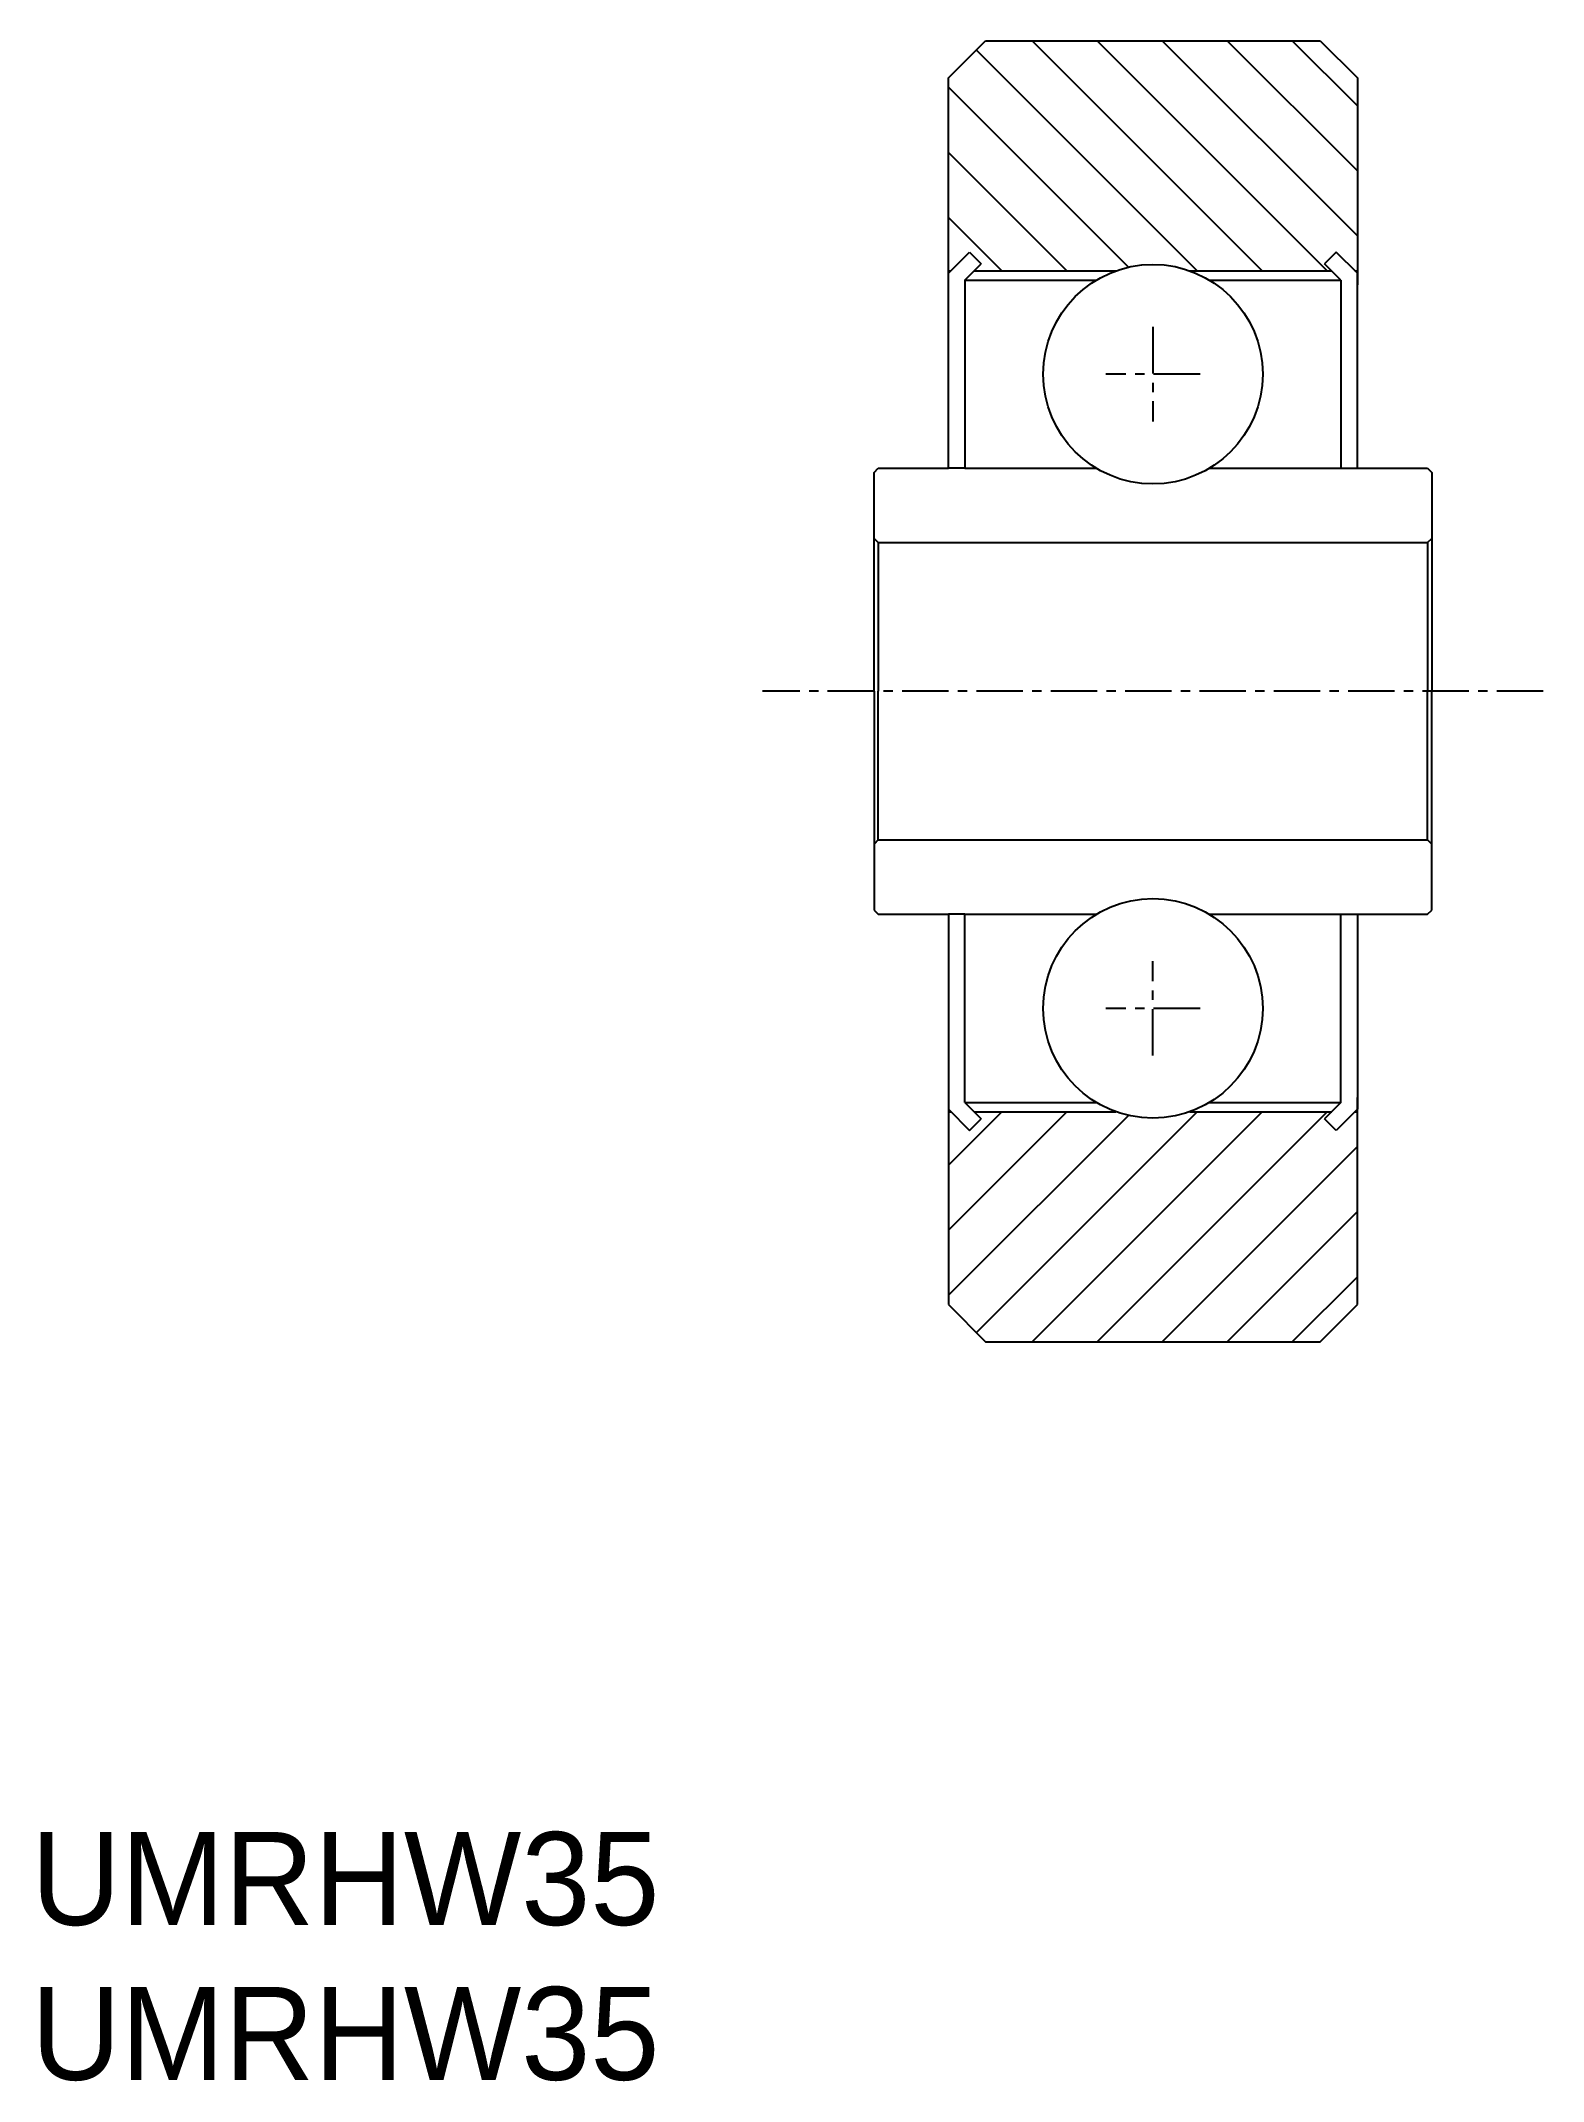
# Model space of a CAD drawing. Extents: x -41.5 to -1, y 10 to 64.8.
import ezdxf

# ---------------------------------------------------------------- set-up
doc = ezdxf.new("R2010")
doc.units = 0
doc.linetypes.add('CENTER', pattern=[2, 1.25, -0.25, 0.25, -0.25])
doc.layers.get('0').update_dxf_attribs({"linetype": 'CONTINUOUS'})
doc.layers.add('CENTER', color=1, linetype='CENTER')

# ---------------------------------------------------------------- blocks, each defined once
blk = doc.blocks.new('*U2')
for p in [(-41.722, 14.155), (-41.722, 9.988)]:
    blk.add_text('UMRHW35', height=2.5).set_placement(p)

msp = doc.modelspace()

# ---------------------------------------------------------------- linework, layer by layer
at = {"color": 7, "linetype": 'CONTINUOUS'}
for p, q in [((-17.045, 63.846), (-16.045, 64.846)), ((-16.045, 64.846), (-7.045, 64.846)), ((-7.045, 64.846), (-6.045, 63.846)), ((-17.045, 58.278), (-17.045, 63.846)), ((-6.045, 63.846), (-6.045, 58.278)), ((-17.045, 58.591), (-16.476, 59.16)), ((-16.605, 58.409), (-16.165, 58.849)), ((-16.476, 59.16), (-16.165, 58.849)), ((-6.614, 59.16), (-6.925, 58.849)), ((-6.485, 58.409), (-6.925, 58.849)), ((-6.045, 58.591), (-6.614, 59.16)), ((-17.045, 58.659), (-16.977, 58.659)), ((-17.045, 53.346), (-17.045, 58.591)), ((-16.605, 58.409), (-16.605, 53.346)), ((-16.605, 58.409), (-13.066, 58.409)), ((-16.355, 58.659), (-12.538, 58.659)), ((-10.552, 58.659), (-6.735, 58.659)), ((-10.024, 58.409), (-6.485, 58.409)), ((-6.485, 58.409), (-6.485, 53.346)), ((-6.113, 58.659), (-6.045, 58.659)), ((-6.045, 53.346), (-6.045, 58.591)), ((-19.045, 53.236), (-18.935, 53.346)), ((-18.935, 53.346), (-17.045, 53.346)), ((-16.605, 53.346), (-17.045, 53.346)), ((-16.605, 53.346), (-13.066, 53.346)), ((-10.024, 53.346), (-6.485, 53.346)), ((-6.485, 53.346), (-6.045, 53.346)), ((-6.045, 53.346), (-4.155, 53.346)), ((-4.155, 53.346), (-4.045, 53.236)), ((-19.045, 47.346), (-19.045, 53.236)), ((-4.045, 53.236), (-4.045, 51.346)), ((-18.935, 51.346), (-19.045, 51.456)), ((-18.935, 51.346), (-4.155, 51.346)), ((-18.935, 51.346), (-18.935, 47.346)), ((-4.155, 51.346), (-4.045, 51.456)), ((-4.155, 51.346), (-4.155, 47.346)), ((-4.045, 51.346), (-4.045, 47.346)), ((-19.045, 47.346), (-19.045, 41.456)), ((-18.935, 43.346), (-18.935, 47.346)), ((-4.155, 43.346), (-4.155, 47.346)), ((-4.045, 43.346), (-4.045, 47.346)), ((-18.935, 43.346), (-19.045, 43.236)), ((-18.935, 43.346), (-4.155, 43.346)), ((-4.155, 43.346), (-4.045, 43.236)), ((-4.045, 41.456), (-4.045, 43.346)), ((-19.045, 41.456), (-18.935, 41.346)), ((-18.935, 41.346), (-17.045, 41.346)), ((-16.605, 41.346), (-17.045, 41.346)), ((-17.045, 41.346), (-17.045, 36.101)), ((-16.605, 41.346), (-13.066, 41.346)), ((-16.605, 36.284), (-16.605, 41.346)), ((-10.024, 41.346), (-6.485, 41.346)), ((-6.485, 41.346), (-6.045, 41.346)), ((-6.485, 36.284), (-6.485, 41.346)), ((-6.045, 41.346), (-4.155, 41.346)), ((-6.045, 41.346), (-6.045, 36.101)), ((-4.155, 41.346), (-4.045, 41.456)), ((-17.045, 36.414), (-17.045, 30.846)), ((-16.605, 36.284), (-16.165, 35.844)), ((-16.605, 36.284), (-13.066, 36.284)), ((-10.024, 36.284), (-6.485, 36.284)), ((-6.485, 36.284), (-6.925, 35.844)), ((-6.045, 30.846), (-6.045, 36.414)), ((-17.045, 36.101), (-16.476, 35.532)), ((-17.045, 36.034), (-16.977, 36.034)), ((-16.476, 35.532), (-16.165, 35.844)), ((-16.355, 36.034), (-12.538, 36.034)), ((-10.552, 36.034), (-6.735, 36.034)), ((-6.614, 35.532), (-6.925, 35.844)), ((-6.045, 36.101), (-6.614, 35.532)), ((-6.113, 36.034), (-6.045, 36.034)), ((-17.045, 30.846), (-16.045, 29.846)), ((-7.045, 29.846), (-6.045, 30.846)), ((-16.045, 29.846), (-7.045, 29.846))]:
    msp.add_line(p, q, dxfattribs=at)
at = {"color": 3, "linetype": 'CONTINUOUS'}
for p, q in [((-8.608, 58.659), (-14.796, 64.846)), ((-6.858, 58.659), (-13.046, 64.846)), ((-6.045, 59.596), (-11.295, 64.846)), ((-6.045, 61.346), (-9.545, 64.846)), ((-6.045, 63.096), (-7.795, 64.846)), ((-10.358, 58.659), (-16.295, 64.596)), ((-12.205, 58.756), (-17.045, 63.595)), ((-13.858, 58.659), (-17.045, 61.845)), ((-15.608, 58.659), (-17.045, 60.095)), ((-15.608, 36.034), (-17.045, 34.597)), ((-13.858, 36.034), (-17.045, 32.847)), ((-12.205, 35.936), (-17.045, 31.097)), ((-10.358, 36.034), (-16.295, 30.096)), ((-8.608, 36.034), (-14.796, 29.846)), ((-6.858, 36.034), (-13.046, 29.846)), ((-6.045, 35.096), (-11.295, 29.846)), ((-6.045, 33.346), (-9.545, 29.846)), ((-6.045, 31.596), (-7.795, 29.846))]:
    msp.add_line(p, q, dxfattribs=at)
at = {"color": 7, "linetype": 'CONTINUOUS'}
for centre in [(-11.545, 55.877), (-11.545, 38.815)]:
    msp.add_circle(centre, 2.953, dxfattribs=at)
at = {"layer": 'CENTER', "color": 1, "linetype": 'CENTER'}
for p, q in [((-11.545, 57.147), (-11.545, 54.607)), ((-10.275, 55.877), (-12.815, 55.877)), ((-1.045, 47.346), (-22.045, 47.346)), ((-11.545, 37.545), (-11.545, 40.085)), ((-10.275, 38.815), (-12.815, 38.815))]:
    msp.add_line(p, q, dxfattribs=at)

# ---------------------------------------------------------------- block references
at = {"color": 7, "linetype": 'CONTINUOUS'}
msp.add_blockref('*U2', (0, 0), dxfattribs=at)

doc.saveas('drawing.dxf')
